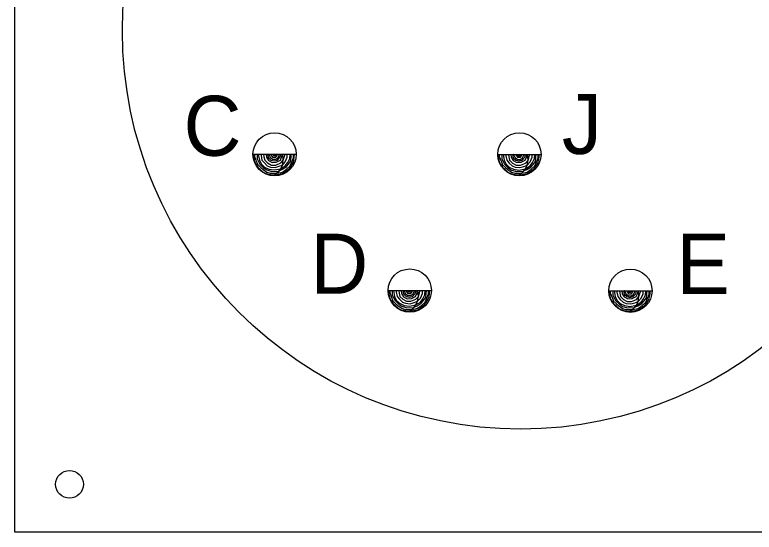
# Model space of a CAD drawing. Extents: x 0 to 2.83, y 0 to 1.83.
# Drawn here: x 1.0401 to 1.1297, y 0.3353 to 0.398 of the extents above; entities that cross this region are included whole.
import ezdxf

# ---------------------------------------------------------------- set-up
doc = ezdxf.new("R2010")
doc.units = 0
doc.layers.add('RD_Pr_Roadway_Notes', color=7, linetype='Continuous')
doc.layers.add('SH_General_Details', color=7, linetype='Continuous')

msp = doc.modelspace()

# ---------------------------------------------------------------- linework, layer by layer
at = {"layer": 'SH_General_Details'}
for p, q in [((1.040072, 0.335321), (1.040072, 0.458794)), ((1.068942, 0.381128), (1.074187, 0.381128)), ((1.071566, 0.381128), (1.071566, 0.381128)), ((1.098611, 0.381123), (1.103856, 0.381123)), ((1.101234, 0.381123), (1.101234, 0.381123)), ((1.085321, 0.364616), (1.090566, 0.364616)), ((1.087944, 0.364616), (1.087944, 0.364616)), ((1.112064, 0.364594), (1.117311, 0.364594)), ((1.114689, 0.364594), (1.114689, 0.364594)), ((1.163547, 0.335321), (1.040072, 0.335321))]:
    msp.add_line(p, q, dxfattribs=at)
for points in [[(1.069032, 0.381128), (1.069032, 0.380668), (1.069131, 0.380221), (1.069331, 0.379873), (1.069529, 0.379574), (1.069826, 0.379278), (1.070174, 0.378979), (1.070422, 0.378831), (1.070771, 0.378731), (1.071067, 0.378683), (1.071216, 0.378631), (1.071514, 0.378631), (1.071862, 0.378831), (1.072507, 0.378979), (1.073004, 0.379326), (1.073451, 0.379724), (1.073649, 0.380221), (1.073847, 0.380716), (1.073847, 0.381128)], [(1.069166, 0.381128), (1.069131, 0.380866), (1.069379, 0.380221), (1.069529, 0.379873), (1.069877, 0.379526), (1.070174, 0.379278), (1.070621, 0.378979), (1.071019, 0.378831), (1.071416, 0.378831), (1.071812, 0.378831), (1.072109, 0.379128), (1.072457, 0.379278), (1.072954, 0.379574), (1.073202, 0.379873), (1.073499, 0.380269), (1.073551, 0.380768), (1.073586, 0.381128)], [(1.069431, 0.381128), (1.069431, 0.380568), (1.069777, 0.379923), (1.070224, 0.379476), (1.070621, 0.379228), (1.071216, 0.379029), (1.072061, 0.379079), (1.072309, 0.379378), (1.072856, 0.379724), (1.073152, 0.380121), (1.073401, 0.380616), (1.073451, 0.381114), (1.073447, 0.381128)], [(1.069581, 0.381128), (1.069579, 0.381114), (1.069727, 0.380419)], [(1.069727, 0.380419), (1.069926, 0.379973), (1.070324, 0.379574), (1.070869, 0.379326), (1.071514, 0.379228), (1.072309, 0.379378), (1.072507, 0.379824), (1.072856, 0.380221), (1.073102, 0.380768), (1.073102, 0.381128)], [(1.069926, 0.381128), (1.069926, 0.380964), (1.070026, 0.380419), (1.070324, 0.380073), (1.070671, 0.379724), (1.071067, 0.379574), (1.071614, 0.379526), (1.072109, 0.379674), (1.072507, 0.379824), (1.072607, 0.380419), (1.072804, 0.381014), (1.072786, 0.381128)], [(1.070234, 0.381128), (1.070272, 0.380816), (1.070372, 0.380419), (1.070721, 0.380073), (1.071167, 0.379824), (1.071714, 0.379824), (1.072309, 0.380073), (1.072607, 0.380419), (1.072557, 0.381114), (1.072554, 0.381128)], [(1.070539, 0.381128), (1.070572, 0.380768), (1.070819, 0.380369), (1.071266, 0.380121), (1.071762, 0.380171), (1.072259, 0.380419), (1.072409, 0.380768), (1.072507, 0.381064), (1.072469, 0.381128)], [(1.070722, 0.381128), (1.070721, 0.381114), (1.070819, 0.380716), (1.071117, 0.380419), (1.071514, 0.380319), (1.071911, 0.380419), (1.072209, 0.380768), (1.072309, 0.381064), (1.072309, 0.381128)], [(1.070874, 0.381128), (1.070869, 0.381114), (1.071019, 0.380768), (1.071316, 0.380519), (1.071714, 0.380519), (1.071961, 0.380716), (1.072109, 0.381014), (1.072109, 0.381128)], [(1.071129, 0.381128), (1.071117, 0.381064), (1.071316, 0.380768), (1.071714, 0.380768), (1.071862, 0.381014), (1.071862, 0.381128)], [(1.071294, 0.381128), (1.071416, 0.380964), (1.071614, 0.380964), (1.071714, 0.381114), (1.071704, 0.381128)], [(1.071564, 0.378631), (1.072209, 0.378731), (1.072607, 0.378831), (1.073052, 0.379178), (1.073351, 0.379426), (1.073551, 0.379674), (1.073797, 0.380073), (1.073897, 0.380369), (1.073946, 0.380768), (1.073976, 0.381128)], [(1.098701, 0.381123), (1.098701, 0.380661), (1.098799, 0.380214), (1.098999, 0.379866), (1.099197, 0.379569), (1.099494, 0.379271), (1.099842, 0.378973), (1.100091, 0.378824), (1.100439, 0.378724), (1.100736, 0.378676), (1.100886, 0.378626), (1.101182, 0.378626), (1.101529, 0.378824), (1.102176, 0.378973), (1.102672, 0.379321), (1.103119, 0.379718), (1.103317, 0.380214), (1.103514, 0.380711), (1.103514, 0.381123)], [(1.098834, 0.381123), (1.098799, 0.380859), (1.099049, 0.380214), (1.099197, 0.379866), (1.099544, 0.379519), (1.099842, 0.379271), (1.100289, 0.378973), (1.100687, 0.378824), (1.101082, 0.378824), (1.101481, 0.378824), (1.101777, 0.379123), (1.102126, 0.379271), (1.102622, 0.379569), (1.102871, 0.379866), (1.103167, 0.380264), (1.103217, 0.380761), (1.103254, 0.381123)], [(1.099097, 0.381123), (1.099097, 0.380561), (1.099446, 0.379918), (1.099892, 0.379471), (1.100289, 0.379223), (1.100886, 0.379023), (1.101729, 0.379073), (1.101977, 0.379371), (1.102522, 0.379718), (1.102821, 0.380114), (1.103069, 0.380613), (1.103119, 0.381108), (1.103116, 0.381123)], [(1.099247, 0.381123), (1.099246, 0.381108), (1.099396, 0.380413)], [(1.099396, 0.380413), (1.099594, 0.379966), (1.099992, 0.379569), (1.100537, 0.379321), (1.101182, 0.379223), (1.101977, 0.379371), (1.102176, 0.379818), (1.102522, 0.380214), (1.102771, 0.380761), (1.102771, 0.381123)], [(1.099594, 0.381123), (1.099594, 0.380959), (1.099694, 0.380413), (1.099992, 0.380066), (1.100339, 0.379718), (1.100736, 0.379569), (1.101282, 0.379519), (1.101777, 0.379668), (1.102176, 0.379818), (1.102276, 0.380413), (1.102472, 0.381008), (1.102456, 0.381123)], [(1.099904, 0.381123), (1.099941, 0.380809), (1.100041, 0.380413), (1.100387, 0.380066), (1.100836, 0.379818), (1.101381, 0.379818), (1.101977, 0.380066), (1.102276, 0.380413), (1.102224, 0.381108), (1.102221, 0.381123)], [(1.100206, 0.381123), (1.100239, 0.380761), (1.100487, 0.380363), (1.100934, 0.380114), (1.101431, 0.380166), (1.101927, 0.380413), (1.102076, 0.380761), (1.102176, 0.381059), (1.102136, 0.381123)], [(1.100389, 0.381123), (1.100387, 0.381108), (1.100487, 0.380711), (1.100786, 0.380413), (1.101182, 0.380314), (1.101581, 0.380413), (1.101877, 0.380761), (1.101977, 0.381059), (1.101977, 0.381123)], [(1.100541, 0.381123), (1.100537, 0.381108), (1.100687, 0.380761), (1.100984, 0.380513), (1.101381, 0.380513), (1.101629, 0.380711), (1.101777, 0.381008), (1.101777, 0.381123)], [(1.100797, 0.381123), (1.100786, 0.381059), (1.100984, 0.380761), (1.101381, 0.380761), (1.101529, 0.381008), (1.101529, 0.381123)], [(1.100961, 0.381123), (1.101082, 0.380959), (1.101282, 0.380959), (1.101381, 0.381108), (1.101372, 0.381123)], [(1.101232, 0.378626), (1.101877, 0.378724), (1.102276, 0.378824), (1.102722, 0.379173), (1.103019, 0.379419), (1.103217, 0.379668), (1.103466, 0.380066), (1.103566, 0.380363), (1.103614, 0.380761), (1.103644, 0.381123)], [(1.085411, 0.364616), (1.085411, 0.364156), (1.085511, 0.363709), (1.085709, 0.363361), (1.085907, 0.363064), (1.086206, 0.362766), (1.086552, 0.362469), (1.086801, 0.362319), (1.087149, 0.362219), (1.087447, 0.362171), (1.087596, 0.362121), (1.087894, 0.362121), (1.088241, 0.362319), (1.088886, 0.362469), (1.089382, 0.362816), (1.089829, 0.363213), (1.090027, 0.363709), (1.090226, 0.364206), (1.090226, 0.364616)], [(1.085546, 0.364616), (1.085511, 0.364354), (1.085759, 0.363709), (1.085907, 0.363361), (1.086256, 0.363014), (1.086552, 0.362766), (1.086999, 0.362469), (1.087396, 0.362319), (1.087794, 0.362319), (1.088191, 0.362319), (1.088489, 0.362618), (1.088836, 0.362766), (1.089332, 0.363064), (1.089581, 0.363361), (1.089879, 0.363759), (1.089929, 0.364254), (1.089964, 0.364616)], [(1.085809, 0.364616), (1.085809, 0.364056), (1.086157, 0.363411), (1.086604, 0.362964), (1.086999, 0.362718), (1.087596, 0.362518), (1.088441, 0.362566), (1.088687, 0.362866), (1.089232, 0.363213), (1.089531, 0.363611), (1.089779, 0.364106), (1.089829, 0.364603), (1.089827, 0.364616)], [(1.085959, 0.364616), (1.085957, 0.364603), (1.086106, 0.363908)], [(1.086106, 0.363908), (1.086306, 0.363461), (1.086701, 0.363064), (1.087247, 0.362816), (1.087894, 0.362718), (1.088687, 0.362866), (1.088886, 0.363313), (1.089232, 0.363709), (1.089482, 0.364254), (1.089482, 0.364616)], [(1.086306, 0.364616), (1.086306, 0.364454), (1.086404, 0.363908), (1.086701, 0.363559), (1.087049, 0.363213), (1.087447, 0.363064), (1.087992, 0.363014), (1.088489, 0.363164), (1.088886, 0.363313), (1.088984, 0.363908), (1.089184, 0.364503), (1.089166, 0.364616)], [(1.086612, 0.364616), (1.086652, 0.364306), (1.086752, 0.363908), (1.087099, 0.363559), (1.087546, 0.363313), (1.088092, 0.363313), (1.088687, 0.363559), (1.088984, 0.363908), (1.088936, 0.364603), (1.088932, 0.364616)], [(1.086917, 0.364616), (1.086951, 0.364254), (1.087199, 0.363859), (1.087646, 0.363611), (1.088142, 0.363659), (1.088637, 0.363908), (1.088787, 0.364254), (1.088886, 0.364553), (1.088847, 0.364616)], [(1.087101, 0.364616), (1.087099, 0.364603), (1.087199, 0.364206), (1.087496, 0.363908), (1.087894, 0.363808), (1.088291, 0.363908), (1.088589, 0.364254), (1.088687, 0.364553), (1.088687, 0.364616)], [(1.087252, 0.364616), (1.087247, 0.364603), (1.087396, 0.364254), (1.087694, 0.364008), (1.088092, 0.364008), (1.088341, 0.364206), (1.088489, 0.364503), (1.088489, 0.364616)], [(1.087509, 0.364616), (1.087496, 0.364553), (1.087694, 0.364254), (1.088092, 0.364254), (1.088241, 0.364503), (1.088241, 0.364616)], [(1.087672, 0.364616), (1.087794, 0.364454), (1.087992, 0.364454), (1.088092, 0.364603), (1.088082, 0.364616)], [(1.087942, 0.362121), (1.088589, 0.362219), (1.088984, 0.362319), (1.089432, 0.362666), (1.089731, 0.362914), (1.089929, 0.363164), (1.090177, 0.363559), (1.090277, 0.363859), (1.090326, 0.364254), (1.090356, 0.364616)], [(1.112156, 0.364594), (1.112156, 0.364134), (1.112254, 0.363688), (1.112452, 0.363341), (1.112652, 0.363043), (1.112951, 0.362746), (1.113297, 0.362446), (1.113546, 0.362298), (1.113894, 0.362199), (1.114191, 0.362149), (1.114341, 0.362099), (1.114637, 0.362099), (1.114984, 0.362298), (1.115631, 0.362446), (1.116126, 0.362794), (1.116572, 0.363193), (1.116772, 0.363688), (1.116971, 0.364184), (1.116971, 0.364594)], [(1.112291, 0.364594), (1.112254, 0.364334), (1.112504, 0.363688), (1.112652, 0.363341), (1.112999, 0.362993), (1.113297, 0.362746), (1.113742, 0.362446), (1.114141, 0.362298), (1.114537, 0.362298), (1.114936, 0.362298), (1.115232, 0.362598), (1.115579, 0.362746), (1.116077, 0.363043), (1.116326, 0.363341), (1.116624, 0.363738), (1.116672, 0.364234), (1.116709, 0.364594)], [(1.112552, 0.364594), (1.112552, 0.364036), (1.112901, 0.363389), (1.113347, 0.362944), (1.113742, 0.362694), (1.114341, 0.362498), (1.115184, 0.362546), (1.115431, 0.362844), (1.115977, 0.363193), (1.116276, 0.363589), (1.116524, 0.364086), (1.116572, 0.364583), (1.116571, 0.364594)], [(1.112704, 0.364594), (1.112701, 0.364583), (1.112851, 0.363888)], [(1.112851, 0.363888), (1.113049, 0.363439), (1.113446, 0.363043), (1.113992, 0.362794), (1.114637, 0.362694), (1.115431, 0.362844), (1.115631, 0.363291), (1.115977, 0.363688), (1.116226, 0.364234), (1.116226, 0.364594)], [(1.113049, 0.364594), (1.113049, 0.364433), (1.113147, 0.363888), (1.113446, 0.363539), (1.113794, 0.363193), (1.114191, 0.363043), (1.114736, 0.362993), (1.115232, 0.363141), (1.115631, 0.363291), (1.115729, 0.363888), (1.115927, 0.364483), (1.115909, 0.364594)], [(1.113359, 0.364594), (1.113396, 0.364283), (1.113496, 0.363888), (1.113842, 0.363539), (1.114289, 0.363291), (1.114836, 0.363291), (1.115431, 0.363539), (1.115729, 0.363888), (1.115679, 0.364583), (1.115676, 0.364594)], [(1.113661, 0.364594), (1.113694, 0.364234), (1.113942, 0.363836), (1.114389, 0.363589), (1.114886, 0.363639), (1.115382, 0.363888), (1.115531, 0.364234), (1.115631, 0.364531), (1.115592, 0.364594)], [(1.113846, 0.364594), (1.113842, 0.364583), (1.113942, 0.364184), (1.114241, 0.363888), (1.114637, 0.363788), (1.115036, 0.363888), (1.115332, 0.364234), (1.115431, 0.364531), (1.115431, 0.364594)], [(1.113996, 0.364594), (1.113992, 0.364583), (1.114141, 0.364234), (1.114439, 0.363986), (1.114836, 0.363986), (1.115084, 0.364184), (1.115232, 0.364483), (1.115232, 0.364594)], [(1.114254, 0.364594), (1.114241, 0.364531), (1.114439, 0.364234), (1.114836, 0.364234), (1.114984, 0.364483), (1.114984, 0.364594)], [(1.114417, 0.364594), (1.114537, 0.364433), (1.114736, 0.364433), (1.114836, 0.364583), (1.114826, 0.364594)], [(1.114687, 0.362099), (1.115332, 0.362199), (1.115729, 0.362298), (1.116177, 0.362646), (1.116474, 0.362894), (1.116672, 0.363141), (1.116921, 0.363539), (1.117021, 0.363836), (1.117069, 0.364234), (1.117099, 0.364594)]]:
    msp.add_lwpolyline(points, dxfattribs=at)
for centre, radius in [((1.101386, 0.396085), 0.048264), ((1.071564, 0.381126), 0.002622), ((1.101233, 0.381121), 0.002622), ((1.087943, 0.364615), 0.002622), ((1.114688, 0.364594), 0.002622), ((1.046703, 0.34113), 0.001684)]:
    msp.add_circle(centre, radius, dxfattribs=at)

# ---------------------------------------------------------------- texts
at = {"layer": 'RD_Pr_Roadway_Notes'}
for s, p in [('C', (1.060523, 0.380949)), ('J', (1.10638, 0.381166)), ('D', (1.075897, 0.364228)), ('E', (1.12026, 0.364214))]:
    msp.add_text(s, height=0.007273, dxfattribs=at).set_placement(p)

doc.saveas('drawing.dxf')
